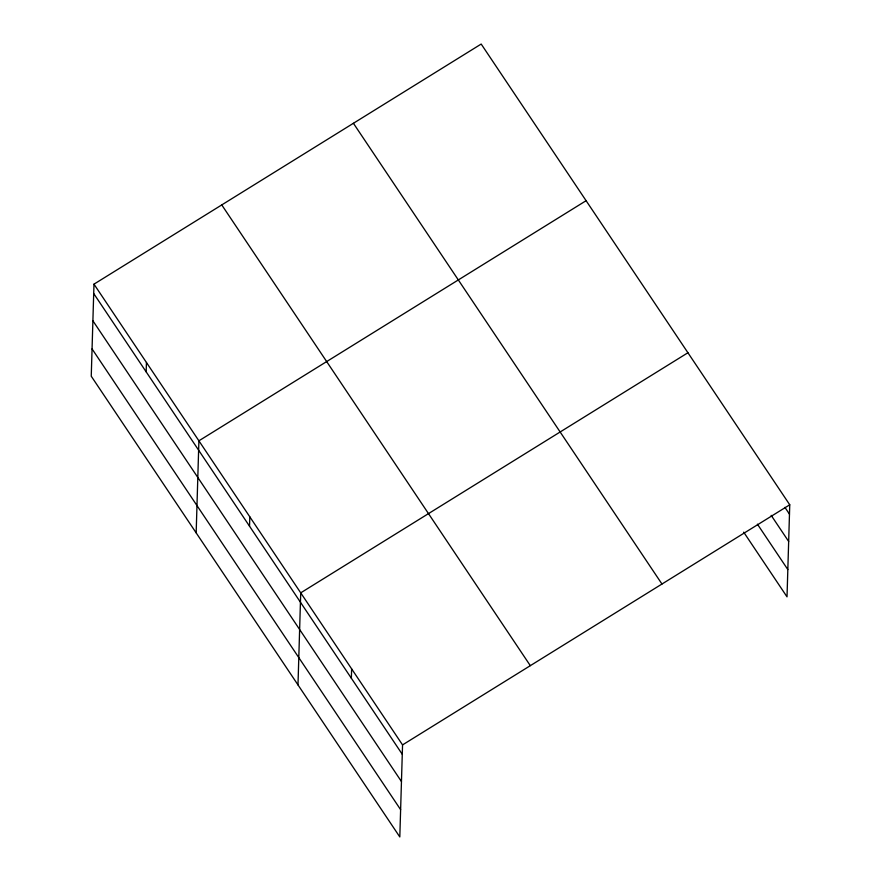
<?xml version="1.0" encoding="UTF-8"?>
<svg xmlns="http://www.w3.org/2000/svg" width="881" height="881" viewBox="0 0 881 881"><rect width="100%" height="100%" fill="white"/><g stroke="black" fill="none" stroke-linecap="round" stroke-linejoin="round"><path stroke-width="1.32" d="M93.981 284.156L91.25 376.209L399.809 836.95L402.551 744.897L93.981 284.156L481.191 44.05L789.75 504.791L787.019 596.844L743.707 532.168M146.158 371.848L146.444 362.476M196.166 532.862L198.897 440.808L586.096 200.703M249.532 526.199L249.808 516.828M297.987 684.9L300.718 592.847L687.918 352.752M351.354 678.238L351.629 668.877M402.551 744.897L789.75 504.791M784.916 507.357L789.475 514.163M771.183 515.352L788.66 541.452M757.429 524.173L787.823 569.555M353.413 123.285L661.972 584.026M221.759 204.921L530.318 665.662M93.705 293.516L402.265 754.268M92.901 320.805L401.461 781.546M92.064 348.92L400.624 809.661"/></g></svg>
